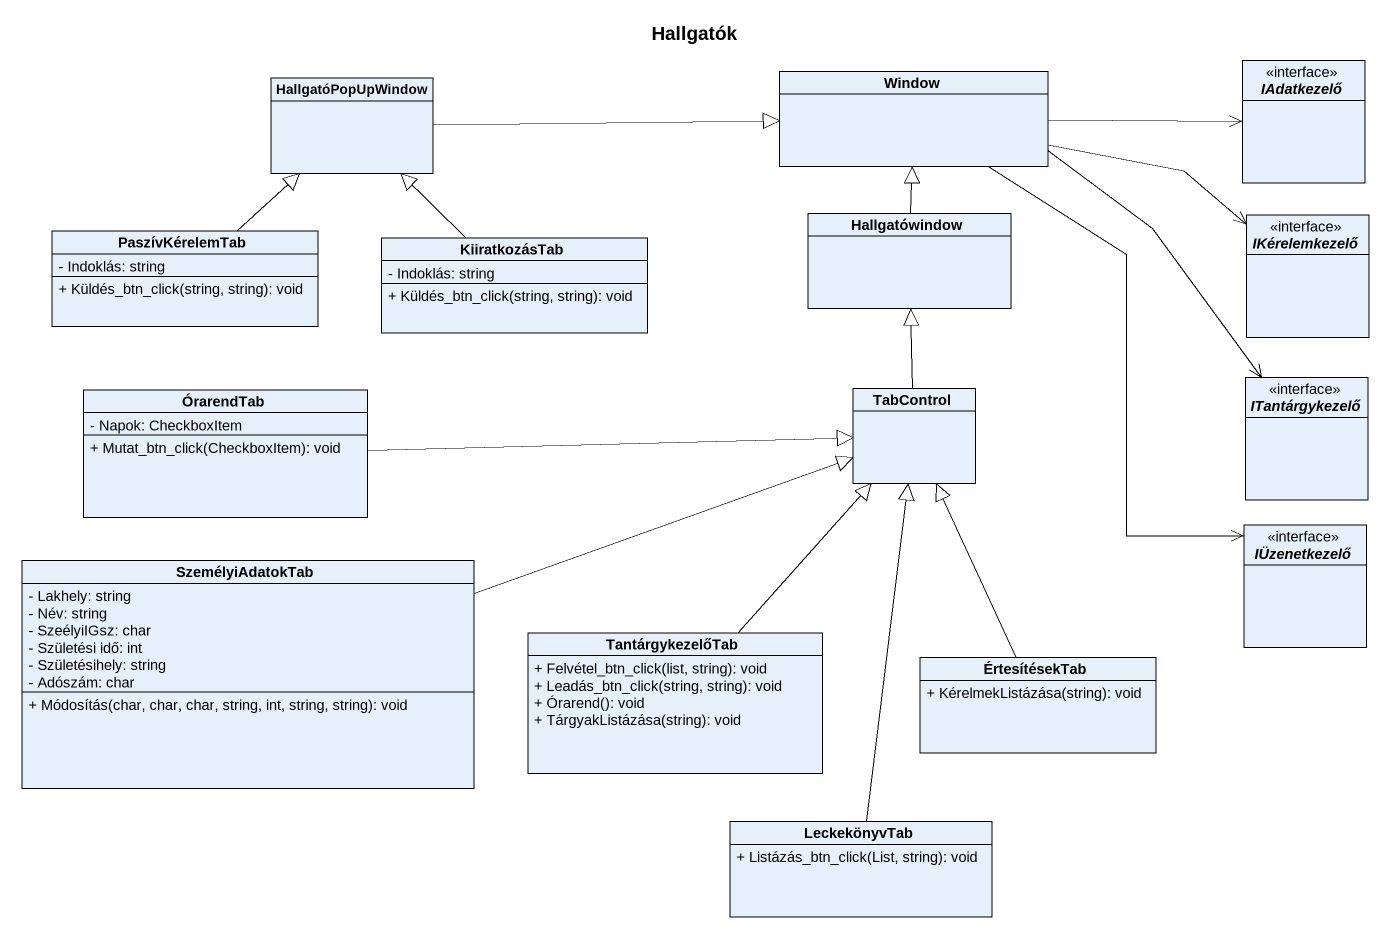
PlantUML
@startuml
title Hallgatók
hide circle
hide empty members
skinparam classAttributeIconSize 0
interface IAdatkezelő <<interface>>
class HallgatóPopUpWindow
class Window
class PaszívKérelemTab {
  - Indoklás: string
  + Küldés_btn_click(string, string): void
}
class KiiratkozásTab {
  - Indoklás: string
  + Küldés_btn_click(string, string): void
}
class Hallgatówindow
interface IKérelemkezelő <<interface>>
interface ITantárgykezelő <<interface>>
class ÓrarendTab {
  - Napok: CheckboxItem
  + Mutat_btn_click(CheckboxItem): void
}
class TabControl
class SzemélyiAdatokTab {
  - Lakhely: string
  - Név: string
  - SzeélyiIGsz: char
  - Születési idő: int
  - Születésihely: string
  - Adószám: char
  + Módosítás(char, char, char, string, int, string, string): void
}
interface IÜzenetkezelő <<interface>>
class TantárgykezelőTab {
  + Felvétel_btn_click(list, string): void
  + Leadás_btn_click(string, string): void
  + Órarend(): void
  + TárgyakListázása(string): void
}
class ÉrtesítésekTab {
  + KérelmekListázása(string): void
}
class LeckekönyvTab {
  + Listázás_btn_click(List, string): void
}
HallgatóPopUpWindow -right-|> Window
Window -right-> IAdatkezelő
Window -right-> IKérelemkezelő
Window --> ITantárgykezelő
Window --> IÜzenetkezelő
PaszívKérelemTab -up-|> HallgatóPopUpWindow
KiiratkozásTab -up-|> HallgatóPopUpWindow
Hallgatówindow -up-|> Window
ÓrarendTab -right-|> TabControl
TabControl -up-|> Hallgatówindow
SzemélyiAdatokTab -right-|> TabControl
TantárgykezelőTab -up-|> TabControl
ÉrtesítésekTab -up-|> TabControl
LeckekönyvTab -up-|> TabControl
@enduml
